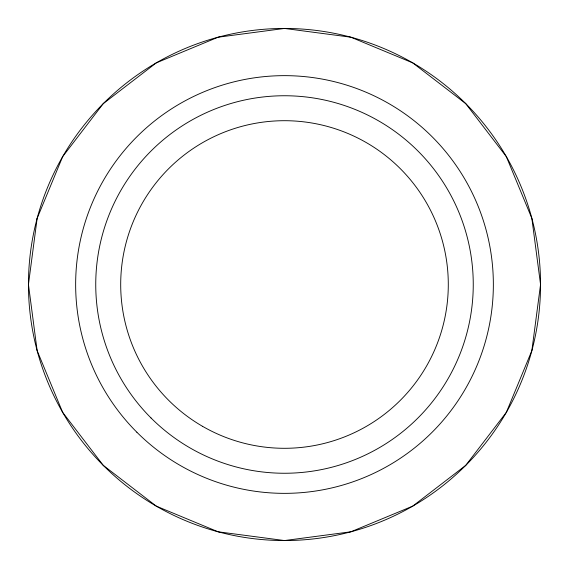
<?xml version="1.0" encoding="UTF-8"?>
<svg xmlns="http://www.w3.org/2000/svg" width="569" height="569" viewBox="0 0 569 569"><rect width="100%" height="100%" fill="white"/><g stroke="black" fill="none" stroke-linecap="round" stroke-linejoin="round"><path stroke-width="0.85" d="M37.141 218.347L28.45 284.5L37.141 350.653L62.647 412.34L103.273 465.385L156.297 506.14L218.112 531.795L284.5 540.55L350.888 531.795L412.703 506.14L465.726 465.385L506.353 412.34L531.859 350.653L540.55 284.5L531.859 218.347L506.353 156.66L465.726 103.615L412.703 62.86L350.888 37.205L284.5 28.45L218.112 37.205L156.297 62.86L103.273 103.615L62.647 156.66L37.141 218.347M151.027 417.973A188.759 188.759 0 0 0 466.822 333.356A188.759 188.759 0 0 0 235.644 102.178A188.759 188.759 0 0 0 151.027 417.973M136.859 432.22A208.851 208.851 0 0 0 486.253 338.498A208.851 208.851 0 0 0 230.388 82.782A208.851 208.851 0 0 0 136.859 432.22M202.6 426.352A163.794 163.794 0 0 0 448.294 284.5A163.794 163.794 0 0 0 202.6 142.648A163.794 163.794 0 0 0 202.6 426.352M103.53 465.641A256.05 256.05 0 0 0 531.859 350.653A256.05 256.05 0 0 0 218.112 37.205A256.05 256.05 0 0 0 103.53 465.641"/></g></svg>
